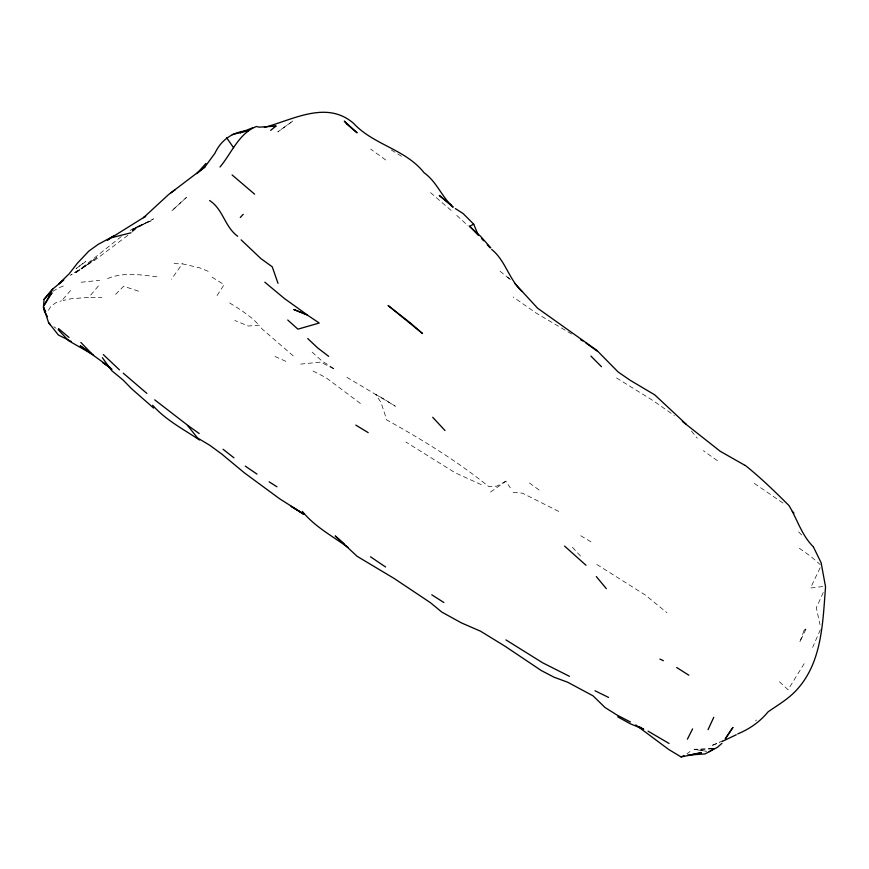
<?xml version="1.0" encoding="UTF-8"?>
<svg xmlns="http://www.w3.org/2000/svg" width="869" height="869" viewBox="0 0 869 869"><rect width="100%" height="100%" fill="white"/><g stroke="black" fill="none" stroke-linecap="round" stroke-linejoin="round"><path stroke-width="0.65" stroke-dasharray="4.34 3.26" d="M823.247 592.506L816.317 607.811L819.999 624.626M820.347 629.71L812.645 647.394M820.119 567.783L810.527 588.031L825.485 586.206M804.183 663.666L788.053 689.725L778.059 680.46M48.403 310.32L50.956 306.181L56.018 302.629L61.406 300.815M217.076 295.579L224.083 284.695L211.851 276.994M208.169 271.313L199.588 267.793L182.349 263.828L171.378 279.297M98.382 285.934L88.779 297.394L71.312 298.73L63.274 300.446M62.861 299.392L70.519 290.561M755.585 720.879L756.432 720.01M115.577 294.385L123.659 286.249L140.126 291.723M127.841 235.336L94.645 260.352L70.921 274.854M131.827 232.153L138.801 226.592L153.509 218.847L131.1 231.165M687.021 753.771L690.051 751.479M76.385 268.445L85.705 261.504L76.016 268.532M490.572 492.05L505.867 481.23L510.309 487.824M121.28 236.564L74.995 273.344L86.954 264.839L70.356 275.364M52.813 291.441L58.169 288.073L64.773 285.488M130.111 230.459L135.618 227.189L151.13 220.856L131.599 229.742L144.428 223.387L131.11 231.176M505.867 481.23L496.71 486.151L488.628 486.499C457.127 461.004 422.171 439.649 386.77 419.955L380.98 402.39L375.734 394.461L345.688 376.592M723.323 740.518L711.027 745.841L719.945 742.452M107.604 278.558C123.985 271.639 142.266 275.104 159.32 277.102M81.121 282.229L99.707 280.361M293.201 355.856L262.058 328.949L259.016 325.158L248.219 326.027L234.869 320.487M712.754 748.73L693.973 749.295L706.693 751.327M300.652 364.111L320.748 362.091L333.533 368.749M712.591 748.698L695.385 749.534L707.974 751.533M90.854 297.437L101.89 297.578M174.082 263.655L182.349 263.828M513.155 492.386L522.454 493.19L561.081 512.591M481.241 484.674L454.998 472.693L405.964 442.082M274.962 356.453L288.139 362.34M313.036 371.02L325.864 377.57L360.917 403.835M571.661 334.022L536.336 313.177L513.155 296.992M580.709 535.728L593.234 543.136M596.862 564.492L645.526 595.167L666.881 612.667M391.267 149.968L402.445 156.855M616.523 377.939L653.282 400.761L674.301 415.501M229.666 302.944L241.821 310.624L253.02 318.999L259.016 325.158M754.335 483.392L785.141 504.531M333.685 368.51L321.671 360.722L311.526 351.576M717.425 460.679L703.325 450.696M385.706 159.983L370.683 149.11M799.306 548.22L810.777 556.399L820.195 564.568M529.438 482.958L540.768 491.224M53.911 326.668L56.04 328.276M430.6 192.657L451.815 211.015M500.023 271.247L509.397 278.743M507.529 277.092L510.353 279.601M456.768 215.425L468.326 226.049M798.611 531.893L803.119 536.423M572.421 547.307L581.198 556.801M691.485 431.078L697.242 438.204M804.053 630.503L799.697 642.3L806.638 627.744L804.053 630.503M186.379 197.491L171.66 210.971L186.379 197.491M85.01 266.196L80.078 269.825L96.796 257.572L85.01 266.196M292.842 121.008L277.83 131.903L292.842 121.008M383.153 398.589L375.734 394.461L395.362 406.236L383.153 398.589"/><path stroke-width="1.3" d="M63.817 279.861L52.868 288.921L44.058 299.37L43.45 307.192L44.428 311.211L47.48 316.707M708.039 729.678L713.753 717.316M687.401 739.182L692.604 728.906M220.02 166.989C231.458 153.378 238.877 133.305 256.453 126.483L259.168 127.156L275.951 126.103L270.683 130.339M205.942 163.459L196.742 173.659L204.791 167.087L214.991 153.15C221.008 139.887 233.37 131.382 248.089 130.763L232.24 134.576M44.058 299.37L52.868 288.921M240.278 217.489L243.222 214.328M721.933 743.343L717.501 747.275L705.02 753.944L687.607 755.096M62.644 280.915L58.56 284.076L69.14 273.844L77.482 263.101L88.942 251.011L98.393 244.222L114.111 235.814L107.289 240.181L145.644 216.272L143.483 217.695L168.456 194.667L204.791 167.087M171.074 192.722L175.277 189.648M47.752 294.982L49.772 293.57M709.234 751.739L713.916 748.633M736.271 734.75L722.074 741.539M737.727 733.903C749.458 729.091 759.995 721.748 768.098 711.83C778.733 704.444 789.878 698.133 798.405 687.966C822.237 660.353 822.802 621.411 825.55 586.89L821.14 562.808L813.438 547.003M469.575 226.298L473.724 224.213L478.395 235.401L469.575 226.298L480.59 236.325L490.822 247.893M635.75 724.909L668.717 749.491L681.09 756.921L684.022 755.704M252.705 127.776L240.061 132.729L242.342 132.229M264.35 127.406C293.211 119.737 326.603 99.902 353.672 123.441C373.703 145.036 405.573 149.175 424.115 172.79C436.77 181.708 441.691 196.926 453.173 207.191L439.269 195.438L451.228 205.03M112.188 237.541L130.882 232.827M681.09 756.921L701.435 752.945L695.515 753.716M273.377 126.548L275.951 126.103M692.582 754.216L701.435 752.945M659.919 659.082L663.373 660.701M608.561 697.438L595.026 690.757M569.456 676.332L542.647 662.797L505.975 639.921M71.269 341.463L58.386 335.01L48.588 322.627L43.45 307.192L45.666 311.786M630.449 722.009L617.175 715.144L604.998 707.485L593.06 695.841L567.663 682.23L554.042 677.201L541.268 670.542L505.161 646.308L480.546 631.209L461.298 622.834L441.789 612.069L430.427 602.684L394.276 578.548L357.126 556.312L335.249 535.934L344.146 543.929M617.685 716.827L630.307 723.779L643.679 729.297L639.193 726.658M648.057 731.155L669.065 743.462M355.812 425.104L368.195 432.621M744.472 465.078L720.151 451.239L682.382 421.422M676.701 667.522L688.845 675.213M455.378 208.593L463.068 213.492L473.724 224.213M431.763 594.798L443.874 602.51M269.14 481.817L276.918 486.792M303.194 514.057L291.115 506.323L303.987 514.198L279.557 498.73L244.33 472.801L221.649 453.976L209.896 445.352L197.513 437.943L186.998 424.767L154.715 399.849M580.535 339.583L582.719 340.996M199.501 440.029C183.392 429.101 165.675 420.107 152.64 405.247M109.418 366.99L80.252 345.797L93.602 355.052L68.586 340.702L58.125 329.612M385.597 567.012L370.487 556.779M110.472 367.674L102.727 362.503L111.992 369.282M245.275 466.132L257.018 474.105M348.089 547.481C332.392 536.032 314.752 526.777 302.358 511.417M586.01 343.114L597.47 351.293M187.769 425.365L199.229 433.544M328.688 356.344L317.619 347.882L307.735 338.541M223.051 449.262L233.967 457.833M745.07 465.241C760.625 477.646 774.942 491.572 789.019 505.606C797.231 519.206 801.576 535.022 813.254 546.753M254.595 194.156L232.11 174.951M347.057 124.376L357.126 132.827L344.298 121.095L347.057 124.376L346.677 123.909M58.516 328.569L69.02 337.454M123.246 373.159L146.861 393.396M153.639 408.082L131.751 388.877L123.148 380.101L111.808 370.694L102.336 357.68M585.978 565.241L564.578 546.09M264.86 282.197L284.369 298.491L307.257 314.893L293.798 309.494L307.192 314.969L319.238 323.018L297.904 329.166L287.758 320.02M515.013 283.663L537.563 308.18L596.818 350.337L618.065 371.921L630.014 380.166L654.824 394.917L686.358 424.376M119.466 369.879L103.324 354.606M241.137 239.855L260.852 258.56L272.236 266.794L278.004 283.327M491.702 249.446C505.541 260.581 508.941 279.536 522.16 291.539M209.603 200.511C223.3 209.407 224.528 226.657 237.704 236.281M590.909 356.084L601.478 366.696M432.719 417.294L444.993 430.513M80.86 342.44L91.419 353.357M481.774 238.79L483.598 240.767M487.248 244.732L489.986 247.698M792.365 511.32L793.973 513.166M596.319 576.581L606.301 588.617M48.588 322.627L50.478 324.897M226.635 137.78L233.598 147.708M49.109 296.318L43.754 305.845L52.021 292.766L49.109 296.318M732.849 727.527L725.322 738.769L732.849 727.527M409.994 322.638L388.095 305.53L422.562 333.566L409.994 322.638"/></g></svg>
